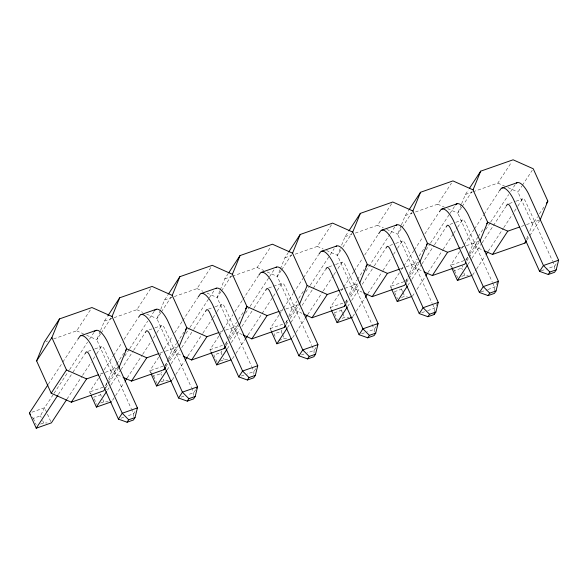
<?xml version="1.0" encoding="UTF-8"?>
<svg xmlns="http://www.w3.org/2000/svg" width="588" height="588" viewBox="0 0 588 588"><rect width="100%" height="100%" fill="white"/><g stroke="black" fill="none" stroke-linecap="round" stroke-linejoin="round"><path stroke-width="0.44" stroke-dasharray="2.94 2.21" d="M133.498 416.458L133.564 413.798L131.69 409.645M193.672 395.356L193.731 392.688L191.857 388.543M253.84 374.247L253.906 371.587L252.031 367.441M314.007 353.145L314.073 350.485L312.199 346.332M374.181 332.036L374.24 329.376L345.399 265.482A5.571 1.882 70.7 0 0 341.907 262.461L337.38 269.37M434.326 311.816L434.414 308.274L432.54 304.121M494.501 290.715L494.581 287.164L492.707 283.019M554.69 268.723L554.756 266.063L552.882 261.91M100.239 331.287L96.777 339.783L111.375 372.116L122.275 376.974M100.592 330.434L104.399 321.085L107.361 316.579M107.214 382.318L105.134 387.418L106.171 389.844M108.604 378.915L111.375 372.116L116.299 364.604M160.414 310.177L156.945 318.681L171.542 351.014L182.442 355.872M160.759 309.332L164.574 299.983L168.021 294.72M165.302 366.309L168.08 359.511M168.425 358.658L171.542 351.014L176.466 343.502M219.89 290.773L217.112 297.572L231.716 329.905L242.609 334.763M220.235 289.928L224.741 278.874L228.188 273.618M225.476 345.207L227.203 340.959M228.592 337.556L231.716 329.905L236.641 322.393M280.057 269.671L277.286 276.47L291.883 308.803L301.945 313.286M280.402 268.819L284.915 257.772L288.363 252.509M285.988 323.253L287.378 319.85M288.759 316.454L291.883 308.803L296.808 301.291M340.231 248.562L337.453 255.361L352.05 287.694L362.112 292.177M341.613 245.167L345.082 236.663L348.53 231.407M345.81 302.996L347.545 298.748M349.279 294.492L352.05 287.694L356.982 280.182M401.09 225.763L397.628 234.259L412.225 266.592L423.117 271.45M401.435 224.91L405.25 215.561L408.697 210.298M405.985 281.887L408.065 276.794M409.446 273.391L412.225 266.592L417.149 259.08M461.264 204.653L457.795 213.157L472.392 245.483L483.292 250.341M461.609 203.801L465.424 194.452L468.379 189.946M466.497 259.933L468.923 253.987M469.275 253.134L472.392 245.483L477.809 237.221M526.672 238.831L528.399 234.583M529.788 231.18L532.559 224.381L537.491 216.869M32.347 417.039L33.332 418.355L40.476 415.848L44.563 407.763L53.552 394.056M93.499 397.253L100.651 394.739L101.467 393.122M152.689 374.828L153.666 376.144L160.818 373.637L161.634 372.02M217.06 362.171L213.841 355.042L220.992 352.528L221.808 350.918M275.081 336.314L274.008 333.933L281.16 331.426L281.975 329.809M334.175 312.831L341.327 310.317L342.142 308.707M394.35 291.721L401.501 289.215L402.317 287.598M453.539 269.304L454.517 270.62L461.668 268.113L462.896 265.688M53.618 338.901L76.653 330.816L90.449 309.788M48.385 384.133L62.379 362.796M62.879 362.032L77.366 339.938M54.052 393.291L69.046 370.433M69.546 369.668L87.531 342.238M89.53 339.195L94.528 331.573M58.381 394.423L72.478 372.932M72.978 372.16L84.554 354.505M100.717 333.778L96.777 339.783L86.715 335.3M101.209 333.029L111.058 318.005M66.995 399.083L82.1 376.055M82.599 375.291L91.162 362.237M93.176 359.165L96.197 354.557M96.697 353.792L101.232 346.883A5.571 1.882 70.7 0 1 104.715 349.904L131.315 408.822M104.399 321.085L136.828 309.714L151.109 287.929M98.563 378.268L89.567 391.983L90.287 393.57M99.063 377.503L102.062 372.932M104.061 369.881L113.058 356.166M113.558 355.409L122.047 342.451M124.046 339.408L138.04 318.071M116.791 363.854L123.686 353.337M105.23 385.897L108.229 381.325M108.729 380.568L117.725 366.853M124.715 356.181L129.213 349.323M129.713 348.566L147.706 321.136M149.705 318.086L154.695 310.471M105.715 387.815L108.177 384.06M108.67 383.303L118.526 368.286M107.472 390.212L110.493 385.603M111 384.831L120.562 370.249M121.062 369.477L133.145 351.058M133.652 350.286L144.729 333.396M160.884 312.669L156.945 318.681L146.044 313.823M161.377 311.919L171.233 296.896M112.565 400.244L115.079 396.408M115.586 395.636L124.142 382.59M127.162 377.981L142.267 354.954M142.774 354.182L151.329 341.136M153.343 338.063L156.364 333.455M156.871 332.69L161.399 325.781A5.571 1.882 70.7 0 1 164.883 328.802L191.482 387.712M164.574 299.983L196.995 288.605L211.283 266.827M158.731 357.159L149.742 370.874L150.815 373.262M159.23 356.394L162.229 351.822M164.228 348.78L172.725 335.829M174.724 332.779L182.221 321.349M182.721 320.585L197.708 297.726M176.959 342.753L183.86 332.235M164.897 365.56L168.396 360.224M168.896 359.459L177.892 345.744M185.889 333.558L189.387 328.222M189.887 327.457L208.872 298.506M209.372 297.741L214.87 289.362M135.005 411.6L133.564 413.798L126.824 416.157M165.889 366.706L167.859 363.7M169.829 360.701L178.201 347.927M167.139 369.874L170.66 364.494M171.167 363.729L179.722 350.676M181.736 347.611L193.32 329.949M193.819 329.184L204.896 312.294M221.059 291.567L217.112 297.572L207.057 293.089M221.551 290.817L231.4 275.794M172.233 379.907L175.253 375.298M175.753 374.534L184.316 361.48M187.837 356.108L202.434 333.844M202.941 333.08L212.503 318.49M213.01 317.726L216.531 312.353M217.038 311.581L221.566 304.672A5.571 1.882 70.7 0 1 225.057 307.693L251.657 366.611M232.422 276.184L257.162 267.503L270.958 246.475M218.905 336.057L209.909 349.772L210.629 351.359M219.405 335.292L222.903 329.956M223.403 329.199L232.892 314.72M234.891 311.669L242.388 300.24M242.888 299.483L258.382 275.86M238.61 319.394L243.042 312.632M225.571 343.686L227.071 341.4M229.07 338.357L238.059 324.642M245.556 313.213L249.555 307.12M250.054 306.355L269.039 277.404M269.539 276.639L274.537 269.017M195.657 389.756L193.731 392.688L187.837 394.761M226.057 345.604L228.026 342.598M229.996 339.592L238.86 326.075M227.306 348.765L229.32 345.693M231.334 342.628L239.897 329.574M241.911 326.502L253.487 308.847M253.994 308.075L265.07 291.192M281.226 270.458L277.286 276.47L267.224 271.987M281.718 269.708L291.567 254.685M232.4 358.805L235.421 354.196M235.928 353.425L244.983 339.607M248.004 335.006L276.705 291.244M277.205 290.479L281.74 283.57A5.571 1.882 70.7 0 1 285.224 286.591L311.824 345.501M295.154 254.178L317.336 246.394L331.617 224.616M279.072 314.947L270.076 328.663L271.156 331.051M279.572 314.19L283.071 308.854M283.57 308.09L293.067 293.618M293.566 292.853L303.055 278.374M303.555 277.617L318.549 254.758M298.777 298.285L303.702 290.773M285.739 322.584L287.738 319.534M289.737 316.491L298.234 303.533M305.731 292.104L309.722 286.011M310.221 285.246L329.714 255.537M330.213 254.773L334.212 248.68M255.824 368.654L253.906 371.587L247.166 373.953M286.224 324.495L288.194 321.489M290.163 318.49L299.035 304.966M287.481 327.663L290.501 323.055M291.001 322.29L300.064 308.465M302.078 305.4L325.238 270.083M340.9 250.106L337.453 255.361L326.553 250.51M342.87 247.1L352.234 232.833M292.567 337.696L295.588 333.087M296.095 332.323L305.157 318.505M307.671 314.668L322.775 291.633M323.282 290.869L333.352 275.515M333.852 274.743L336.873 270.142M355.321 233.076L377.503 225.292L391.792 203.507M339.247 293.846L330.25 307.561L330.971 309.148M341.246 290.795L343.238 287.745M343.737 286.988L353.733 271.744M354.233 270.987L362.73 258.036M364.729 254.986L378.216 234.414M357.475 279.432L363.876 269.671M345.413 302.239L347.905 298.432M349.904 295.382L357.901 283.195M365.898 271.002L389.881 234.428M390.381 233.664L395.379 226.049M315.999 347.545L314.073 350.485L307.333 352.844M346.398 303.393L348.86 299.637M350.83 296.631L359.202 283.864M347.648 306.554L349.662 303.481M351.675 300.417L360.231 287.363M362.245 284.291L373.828 266.636M374.328 265.864L385.405 248.981M412.401 211.724L397.628 234.259L386.728 229.401M352.741 316.594L355.762 311.985M356.262 311.214L364.825 298.167M367.845 293.559L382.443 271.296M382.95 270.531L391.505 257.478M393.519 254.406L397.047 249.033M397.547 248.268L402.082 241.359A5.571 1.882 70.7 0 1 405.566 244.38L432.165 303.29M415.488 211.967L437.678 204.183L451.466 183.155M399.414 272.736L390.417 286.452L391.498 288.84M401.413 269.694L403.412 266.643M403.912 265.879L413.901 250.642M414.4 249.878L422.897 236.927M424.896 233.877L438.891 212.547M419.119 256.074L425.028 247.063M405.58 281.137L409.079 275.801M409.579 275.037L418.075 262.086M426.065 249.9L430.063 243.799M430.563 243.042L449.555 214.083M450.048 213.326L455.046 205.704M376.166 326.443L374.24 329.376L367.507 331.742M406.565 282.284L408.535 279.285M409.027 278.528L418.884 263.512M407.815 285.452L411.343 280.079M411.843 279.307L421.412 264.725M421.912 263.953L433.995 245.527M434.503 244.762L445.579 227.872M461.734 207.145L457.795 213.157L447.733 208.666M462.227 206.395L472.076 191.372M412.409 296.256L414.922 292.412M416.936 289.347L425.499 276.294M428.013 272.457L442.61 250.194M443.117 249.422L453.186 234.068M453.686 233.304L457.214 227.931M457.714 227.159L462.249 220.25A5.571 1.882 70.7 0 1 465.733 223.271L492.332 282.189M473.097 191.761L497.845 183.081L511.634 162.053M459.581 251.635L450.592 265.35L451.665 267.738M461.58 248.584L463.579 245.541M464.079 244.777L474.075 229.541M474.575 228.776L483.571 215.061M484.071 214.297L499.058 191.438M478.301 236.472L483.718 228.21M465.747 260.028L469.246 254.7M469.746 253.935L478.242 240.984M485.739 229.555L490.238 222.698M490.737 221.933L508.723 194.503M510.722 191.46L515.22 184.603M437.781 303.136L434.414 308.274L427.674 310.633M466.732 261.182L468.71 258.176M469.202 257.426L479.051 242.403M467.989 264.343L471.51 258.97M472.017 258.206L481.579 243.616M482.087 242.851L505.746 206.77M532.559 224.381L517.962 192.048L521.901 186.043M522.394 185.286L532.25 170.27M472.576 275.147L476.104 269.774M476.603 269.01L485.159 255.956M488.18 251.348L503.284 228.32M503.791 227.549L512.346 214.502M514.36 211.43L517.381 206.822M517.888 206.057L522.416 199.148A5.571 1.882 70.7 0 1 525.907 202.169L552.507 261.079M539.461 213.863L544.878 205.602M497.948 282.034L494.581 287.164L487.842 289.531M526.907 240.073L529.369 236.317M529.861 235.567L539.71 220.551M556.197 263.858L554.756 266.063L548.016 268.422M45.938 341.591L47.643 340.996M224.741 278.874L231.569 276.478M284.915 257.772L291.736 255.376M345.082 236.663L351.911 234.267M405.25 215.561L412.078 213.165M465.424 194.452L472.245 192.063M88.156 351.286L94.051 349.213M94.888 348.919L101.628 346.553M149.168 329.883L154.218 328.111M155.063 327.817L161.803 325.451M208.49 309.075L214.392 307.002M215.23 306.708L221.97 304.349M268.665 287.966L282.137 283.24M328.832 266.864L334.726 264.791M335.572 264.497L342.312 262.138M389.844 245.461L394.901 243.689M395.739 243.395L402.479 241.029M450.018 224.359L455.068 222.58M455.913 222.286L462.646 219.927M509.34 203.544L515.242 201.478M516.08 201.184L522.82 198.817M100.247 374.115L104.51 372.623M105.362 372.322L118.166 367.831M159.561 353.315L164.684 351.514M165.537 351.22L177.48 347.023M219.728 332.205L224.851 330.412M225.704 330.111L238.5 325.62M279.903 311.103L285.018 309.303M285.871 309.009L298.675 304.518M340.07 289.994L358.842 283.409M400.244 268.892L405.36 267.092M406.212 266.798L419.009 262.307M461.264 247.489L465.527 245.99M466.387 245.688L479.183 241.198M521.431 226.38L525.701 224.888M526.554 224.587L539.35 220.096M31.928 412.195L44.563 407.763L47.077 413.335M103.047 387.249L89.567 391.983L91.044 393.953M163.214 366.148L149.742 370.874L152.196 374.166M222.543 345.34L209.909 349.772L210.894 351.087M282.71 324.231L270.076 328.663L271.553 330.64M342.885 303.129L330.25 307.561L331.72 309.538M403.897 281.726L390.417 286.452L391.895 288.429M464.064 260.624L450.592 265.35L453.047 268.642M40.521 424.088L43.696 422.978L47.113 422.934M100.688 402.986L103.87 401.869L108.141 401.817M160.862 381.884L164.037 380.767L168.308 380.715M220.235 361.054L224.212 359.658L227.622 359.621M278.815 340.503L284.379 338.556L287.797 338.512M342.165 318.284L344.546 317.454L348.816 317.402M401.538 297.462L404.72 296.345L407.278 296.315M461.712 276.353L464.887 275.243L468.305 275.199M120.93 418.23L125.986 416.458M181.097 397.12L184.47 395.945M241.271 376.019L246.321 374.247M301.438 354.909L303.967 354.027M361.605 333.808L366.662 332.036M421.78 312.706L426.829 310.927M481.109 291.891L487.004 289.825M541.276 270.789L547.171 268.716M497.845 183.081L504.548 186.073M507.907 187.565L517.962 192.048M437.678 204.183L444.381 207.174M377.503 225.292L383.376 227.909M317.336 246.394L323.202 249.011M257.162 267.503L263.872 270.495M196.995 288.605L202.867 291.222M136.828 309.714L142.693 312.331M76.653 330.816L83.364 333.808M461.668 268.113L462.381 269.694M463.814 272.861L464.887 275.243M454.517 270.62L457.736 277.749M401.501 289.215L402.574 291.589M402.927 292.383L404.72 296.345M394.71 292.515L397.569 298.851M341.327 310.317L342.4 312.698M342.76 313.492L344.546 317.454M334.535 313.617L337.394 319.96M281.16 331.426L282.233 333.8M282.593 334.594L284.379 338.556M220.992 352.528L222.066 354.909M223.491 358.077L224.212 359.658M160.818 373.637L161.538 375.217M163.324 379.179L164.037 380.767M153.666 376.144L156.886 383.273M100.651 394.739L101.364 396.327M102.797 399.495L103.87 401.869M94.212 398.833L96.719 404.382M47.437 414.136L51.384 422.882M40.476 415.848L41.197 417.429M42.623 420.596L43.696 422.978M33.332 418.355L36.191 424.69"/><path stroke-width="0.88" d="M385.912 248.209L386.919 246.673A5.571 1.882 70.7 0 1 390.403 249.694L419.251 313.588L427.932 316.704L434.267 314.484L434.304 312.706M85.062 353.733L86.069 352.205A5.571 1.882 70.7 0 1 89.552 355.226L118.401 419.112L127.082 422.228L133.417 420.008L135.019 417.561L137.408 407.932L107.347 341.474A22.675 7.644 70.7 0 0 95.131 330.89L94.528 331.573M145.229 332.632L146.236 331.095A5.571 1.882 70.7 0 1 149.727 334.116L178.576 398.01L187.256 401.126L193.584 398.899L195.194 396.452L197.583 386.823L167.514 320.364A22.675 7.644 70.7 0 0 155.305 309.78L154.695 310.471M205.403 311.53L206.41 309.994A5.571 1.882 70.7 0 1 209.894 313.014L238.743 376.901L247.423 380.017L253.751 377.797L255.361 375.35L257.75 365.721L227.681 299.263A22.675 7.644 70.7 0 0 215.473 288.679M265.57 290.421L266.577 288.884A5.571 1.882 70.7 0 1 270.061 291.905L298.91 355.799L307.59 358.915L313.926 356.695L315.528 354.241L317.924 344.612L287.855 278.153A22.675 7.644 70.7 0 0 275.64 267.569M325.737 269.319L326.744 267.783A5.571 1.882 70.7 0 1 330.236 270.803L359.084 334.697L367.765 337.806L374.093 335.586L375.703 333.139L378.091 323.51L348.022 257.052A22.675 7.644 70.7 0 0 335.814 246.468M434.267 314.484L435.87 312.03L438.258 302.401L408.19 235.942A22.675 7.644 70.7 0 0 395.981 225.358M446.079 227.108L447.086 225.571A5.571 1.882 70.7 0 1 450.577 228.592L479.418 292.486L488.106 295.595L494.435 293.375L496.044 290.928L498.433 281.299L468.364 214.84A22.675 7.644 70.7 0 0 456.156 204.256L455.546 204.94M506.253 205.998L507.26 204.462A5.571 1.882 70.7 0 1 510.744 207.49L539.593 271.377L548.273 274.493L554.602 272.273L556.211 269.819L558.6 260.197L528.531 193.731A22.675 7.644 70.7 0 0 516.323 183.155M104.73 389.315L103.745 390.814L71.324 402.192L51.2 393.225L36.603 360.892L44.232 342.187L59.506 318.909L91.926 307.531L112.043 316.498L126.641 348.831L146.765 357.798L158.709 353.608M36.603 360.892L51.876 337.608L59.506 318.909M112.043 316.498L119.673 297.8L152.094 286.429L172.218 295.397L186.815 327.729L206.932 336.696L218.876 332.507M119.019 367.529L126.641 348.831L125.656 350.338M172.218 295.397L179.84 276.698L212.268 265.32L232.385 274.295L246.982 306.62L267.099 315.587L279.05 311.397M123.112 377.349L131.492 381.083L163.92 369.712L164.611 368.014M179.186 346.428L186.815 327.729L185.338 329.978M232.385 274.295L240.014 255.589L272.435 244.218L292.552 253.185L307.149 285.518L327.273 294.485L339.217 290.296M183.28 356.24L191.666 359.981L224.087 348.603L224.778 346.905M239.353 325.326L246.982 306.62L245.505 308.876M292.552 253.185L300.181 234.487L332.602 223.109L352.726 232.084L367.324 264.409L387.441 273.383L399.384 269.186M243.447 335.138L251.833 338.872L284.254 327.501L284.952 325.803M299.527 304.216L307.149 285.518M352.726 232.084L360.348 213.378L392.777 202.007L412.894 210.974L427.491 243.307L447.615 252.274L460.411 247.783M303.621 314.029L312 317.77L344.428 306.399L345.119 304.694M359.694 283.115L367.324 264.409L365.846 266.665M412.894 210.974L420.523 192.276L452.944 180.906L473.061 189.873L487.665 222.205L507.782 231.172L519.726 226.983M419.869 262.005L427.491 243.307L426.506 244.806M473.061 189.873L480.69 171.167L513.111 159.796L533.235 168.763L547.832 201.096L540.203 219.794M480.036 240.904L487.665 222.205L486.68 223.705M484.13 250.716L492.509 254.45L524.937 243.079L525.628 241.381M66.488 399.855L51.384 422.882L36.228 428.204L29.4 413.085L47.885 384.89M77.866 339.18L79.975 336.204A22.675 7.644 70.7 0 1 92.184 346.788L122.253 413.246L128.691 419.781L135.019 417.561M51.2 393.225L66.473 369.94L51.876 337.608M107.854 315.829L119.673 297.8M36.228 428.204L57.874 395.195M71.324 402.192L86.59 378.907L98.541 374.718M138.54 317.307L140.142 315.102A22.675 7.644 70.7 0 1 152.351 325.686L182.42 392.145L188.858 398.671L195.194 396.452M168.513 293.971L179.84 276.698M91.008 395.165L96.395 407.094L106.465 391.74M125.148 381.053L126.663 378.745M131.492 381.083L146.765 357.798M198.207 296.969L200.31 293.993A22.675 7.644 70.7 0 1 212.525 304.577L242.587 371.035L249.033 377.57L255.361 375.35M118.401 419.112L122.253 413.246L137.408 407.932M127.082 422.228L128.691 419.781M163.92 369.712L165.397 367.456M228.681 272.869L240.014 255.589M151.175 374.056L156.562 385.993L166.632 370.638M185.323 359.944L187.337 356.879M191.666 359.981L206.932 336.696M258.882 275.103L260.484 272.891A22.675 7.644 70.7 0 1 272.692 283.475L302.761 349.934L309.2 356.46L315.528 354.241M178.576 398.01L182.42 392.145L197.583 386.823L196.62 388.293M187.256 401.126L188.858 398.671M224.087 348.603L225.564 346.354M288.855 251.76L300.181 234.487M210.989 352.153L216.737 364.891L226.806 349.537M245.49 338.842L247.504 335.77M251.833 338.872L267.099 315.587M319.049 253.994L320.651 251.782A22.675 7.644 70.7 0 1 332.859 262.366L362.928 328.824L369.367 335.358L375.703 333.139M238.743 376.901L242.587 371.035L257.75 365.721M247.423 380.017L249.033 377.57M284.254 327.501L285.731 325.245M349.022 230.658L360.348 213.378M271.516 331.845L276.904 343.782L286.973 328.427M305.657 317.733L307.171 315.433M312 317.77L327.273 294.485M378.716 233.649L380.818 230.68A22.675 7.644 70.7 0 1 393.034 241.264L423.103 307.722L429.541 314.249L435.87 312.03M298.91 355.799L302.761 349.934L317.924 344.612M307.59 358.915L309.2 356.46M344.428 306.399L345.906 304.143M409.189 209.549L420.523 192.276M331.683 310.743L337.078 322.68L347.148 307.326M365.324 297.396L367.338 294.331M363.788 292.927L372.175 296.661L387.441 273.383M439.39 211.783L440.993 209.571A22.675 7.644 70.7 0 1 453.201 220.155L483.27 286.613L489.708 293.147L496.044 290.928M359.084 334.697L362.928 328.824L378.091 323.51L377.129 324.973M367.765 337.806L369.367 335.358M406.073 283.041L404.595 285.29L372.175 296.661M469.364 188.447L480.69 171.167M391.858 289.634L397.245 301.57L407.315 286.216M425.999 275.529L427.513 273.222M423.963 271.825L432.342 275.559L447.615 252.274M499.557 190.681L501.16 188.469A22.675 7.644 70.7 0 1 513.368 199.053L543.437 265.511L549.883 272.046L556.211 269.819M419.251 313.588L423.103 307.722L438.258 302.401M427.932 316.704L429.541 314.249M465.747 262.682L464.763 264.188L432.342 275.559M452.025 268.532L457.413 280.469L467.482 265.114M486.166 254.42L487.68 252.12M492.509 254.45L507.782 231.172M479.418 292.486L483.27 286.613L498.433 281.299M546.355 203.352L547.832 201.096M488.106 295.595L489.708 293.147M524.937 243.079L526.414 240.83M539.593 271.377L543.437 265.511L558.6 260.197M548.273 274.493L549.883 272.046M80.857 335.719L96.02 330.397M141.032 314.609L156.188 309.295M201.199 293.508L216.362 288.186M261.366 272.406L276.529 267.084M321.54 251.296L336.704 245.982M381.708 230.195L396.871 224.873M441.882 209.085L457.038 203.771M502.049 187.984L517.212 182.662M96.395 407.094L111.558 401.78M156.562 385.993L171.725 380.671M216.737 364.891L231.055 359.863M276.904 343.782L291.222 338.761M337.078 322.68L352.234 317.358L350.529 317.38M397.245 301.57L411.563 296.55M457.413 280.469L471.73 275.441M66.473 369.94L86.59 378.907M29.4 413.085L30.385 414.4"/></g></svg>
